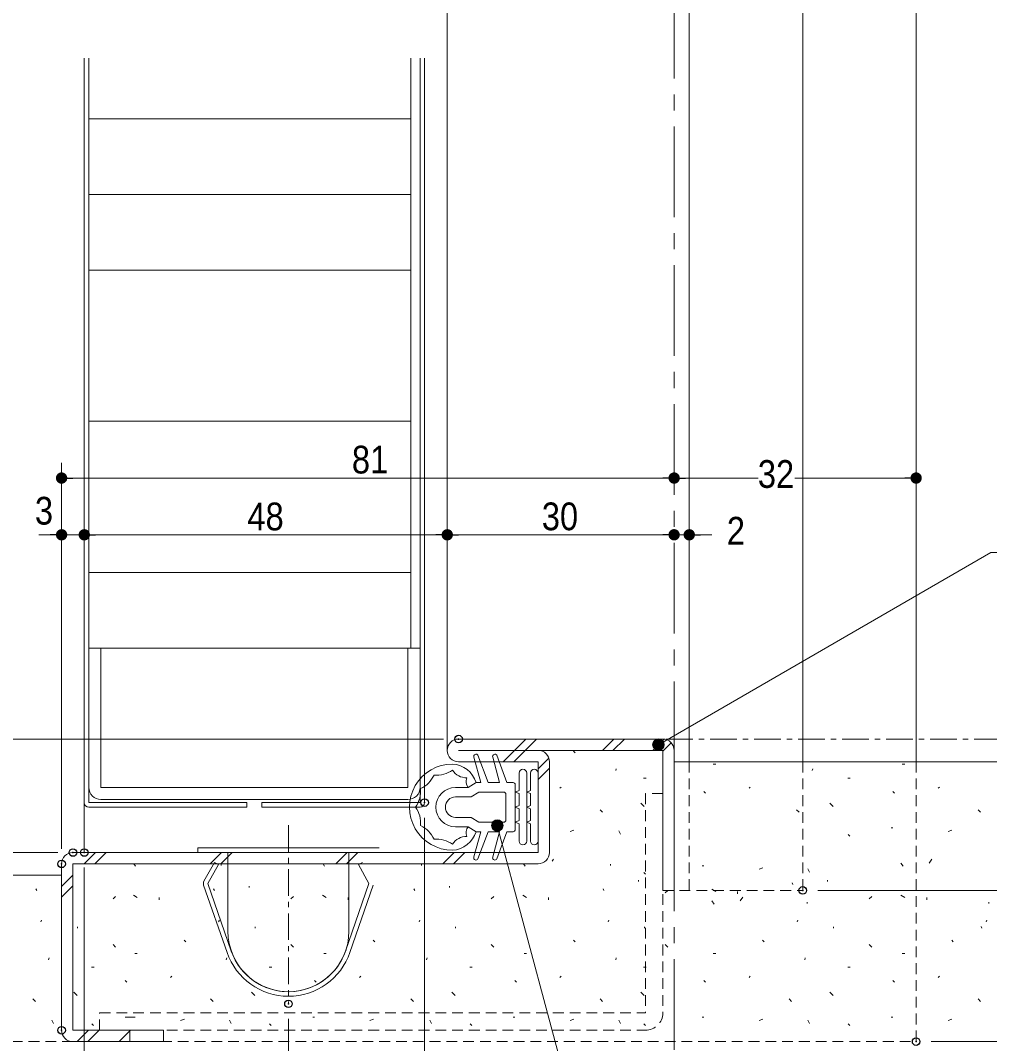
# Model space of a CAD drawing. Units: millimetres, scale not verified. Extents: x -606 to 606, y -304 to 304.
# Drawn here: x -232.2 to -104, y -159.2 to -24 of the extents above; entities that cross this region are included whole.
import ezdxf
from ezdxf.enums import TextEntityAlignment as Align

# ---------------------------------------------------------------- set-up
doc = ezdxf.new("R2010")
doc.units = ezdxf.units.MM
doc.header["$LTSCALE"] = 2
doc.header["$PDMODE"] = 32
doc.header["$PDSIZE"] = 1
for name, pattern in [('USER1', [9.172222, 5.997222, -1.058333, 1.058333, -1.058333]), ('USER2', [1.11, 0.71, -0.4]), ('USER3', [2.91, 1.76, -0.4, 0.35, -0.4])]:
    doc.linetypes.add(name, pattern=pattern)
for name, color, linetype, lineweight in [('0-0_2寸法-3', 7, 'Continuous', 15), ('0-2_3一般', 7, 'Continuous', 15), ('0-3_2寸法-1', 7, 'Continuous', 15), ('0-4_0', 7, 'Continuous', 25)]:
    doc.layers.add(name, color=color, linetype=linetype, lineweight=lineweight)
doc.layers.add('0-5_Defpoints', color=7, linetype='Continuous')
doc.styles.add('ＭＳ Ｐゴシック', font='')
doc.styles.get('ＭＳ Ｐゴシック').set_extended_font_data('MS PGothic')

# ---------------------------------------------------------------- blocks, each defined once
blk = doc.blocks.new('グループ-6')
at = {"layer": '0-2_3一般'}
for p, q in [((13.046, -242.83), (14.839, -249.5)), ((14.119, -242.299), (16.784, -249.5)), ((18.046, -242.83), (19.839, -249.5)), ((19.119, -242.299), (21.784, -249.5)), ((11.558, -250.8), (8.2, -250.8)), ((13.6, -249.5), (11.558, -250.8)), ((13.6, -249.5), (11.558, -250.8)), ((13.6, -249.5), (14.839, -249.5)), ((16.784, -249.5), (19.839, -249.5)), ((23.4, -249.5), (21.784, -249.5)), ((24, -261.9), (24, -250.1)), ((8.2, -253.3), (12.286, -253.3)), ((12.286, -253.3), (14.328, -252)), ((14.328, -252), (20.9, -252)), ((21.5, -252.6), (21.5, -259.4)), ((8.2, -258.7), (12.286, -258.7)), ((12.286, -258.7), (14.328, -260)), ((8.2, -261.2), (11.558, -261.2)), ((13.6, -262.5), (11.558, -261.2)), ((14.328, -260), (20.9, -260)), ((13.046, -269.171), (14.839, -262.5)), ((13.6, -262.5), (14.839, -262.5)), ((14.119, -269.701), (16.784, -262.5)), ((16.784, -262.5), (19.839, -262.5)), ((18.046, -269.171), (19.839, -262.5)), ((19.119, -269.701), (21.784, -262.5)), ((23.4, -262.5), (21.784, -262.5))]:
    blk.add_line(p, q, dxfattribs=at)
for centre, radius, start, end in [((13.6, -242.6), 0.6, 30.07777, 194.44281), ((18.6, -242.6), 0.6, 30.07777, 194.44281), ((7.4, -256), 11.4, 89.99997, 270), ((6.917, -251.583), 7, 17.31422, 86.03961), ((-4.009, -244.591), 7.135, 294.17587, 335.8241), ((3.224, -240.415), 7.135, 264.17587, 305.8241), ((11.171, -243.783), 4.479, 212.66135, 270.04329), ((13.206, -249.253), 2.26, 153.98499, 223.18031), ((-8.185, -251.824), 7.135, 324.17587, 5.8241), ((8.2, -256), 5.2, 90, 270), ((23.4, -250.1), 0.6, 0, 90), ((8.2, -256), 2.7, 90, 270), ((20.9, -252.6), 0.6, 0, 90), ((-8.185, -260.176), 7.135, 354.17587, 35.8241), ((20.9, -259.4), 0.6, 270, 0), ((-4.009, -267.409), 7.135, 24.17587, 65.8241), ((13.206, -262.747), 2.26, 136.81966, 206.01498), ((23.4, -261.9), 0.6, 270, 0), ((3.224, -271.585), 7.135, 54.17587, 95.8241), ((6.917, -260.417), 7, 273.96036, 342.68575), ((11.171, -268.217), 4.479, 89.95668, 147.33862), ((13.6, -269.4), 0.6, 165.55716, 329.9222), ((18.6, -269.4), 0.6, 165.55716, 329.9222)]:
    blk.add_arc(centre, radius, start, end, dxfattribs=at)
blk = doc.blocks.new('グループ-7')
at = {"layer": '0-2_3一般'}
for p, q in [((25, -251.566), (25, -247)), ((27, -247), (27, -265)), ((24, -252), (25, -251.566)), ((24, -252), (25, -252.434)), ((25, -255.566), (25, -252.434)), ((24, -256), (25, -255.566)), ((24, -256), (25, -256.434)), ((25, -259.566), (25, -256.434)), ((24, -260), (25, -259.566)), ((24, -260), (25, -260.434)), ((25, -265), (25, -260.434))]:
    blk.add_line(p, q, dxfattribs=at)
for centre, start, end in [((26, -247), 0, 179.99997), ((26, -265), 180, 0)]:
    blk.add_arc(centre, 1, start, end, dxfattribs=at)
blk = doc.blocks.new('グループ-8')
at = {"layer": '0-2_3一般'}
for p, q in [((28, -251.566), (28, -247)), ((30, -247), (30, -265)), ((27, -252), (28, -251.566)), ((27, -252), (28, -252.434)), ((28, -255.566), (28, -252.434)), ((27, -256), (28, -255.566)), ((27, -256), (28, -256.434)), ((28, -259.566), (28, -256.434)), ((27, -260), (28, -259.566)), ((27, -260), (28, -260.434)), ((28, -265), (28, -260.434))]:
    blk.add_line(p, q, dxfattribs=at)
for centre, start, end in [((29, -247), 0, 179.99997), ((29, -265), 180, 0)]:
    blk.add_arc(centre, 1, start, end, dxfattribs=at)
blk = doc.blocks.new('グループ-10')
at = {"layer": '0-2_3一般'}
for p, q in [((39.842, -241.612), (39.414, -241.184)), ((50.541, -246.332), (50.694, -245.874)), ((76.329, -244.657), (76.999, -244.657)), ((102.541, -246.332), (102.694, -245.874)), ((126.329, -244.657), (126.999, -244.657)), ((57.928, -248.341), (58.598, -248.341)), ((111.928, -248.341), (112.598, -248.341)), ((35.806, -251.02), (36.141, -250.685)), ((85.806, -251.02), (86.141, -250.685)), ((135.806, -251.02), (136.141, -250.685)), ((73.854, -251.866), (74.292, -252.305)), ((123.854, -251.866), (124.292, -252.305)), ((46.396, -256.692), (47.066, -257.361)), ((57.199, -254.934), (58.076, -255.811)), ((98.396, -256.692), (99.066, -257.361)), ((107.199, -254.934), (108.076, -255.811)), ((146.396, -256.692), (147.066, -257.361)), ((39.49, -262.072), (38.485, -262.407)), ((51.395, -262.287), (51.833, -263.163)), ((123.416, -261.508), (123.854, -261.508)), ((139.49, -262.072), (138.485, -262.407)), ((112.021, -263.262), (112.459, -263.7)), ((33.763, -270.327), (34.131, -269.775)), ((133.462, -270.779), (134.131, -269.775)), ((-76.859, -271), (-76.433, -271.64)), ((-53.798, -271.449), (-53.798, -271.114)), ((-26.859, -271), (-26.433, -271.64)), ((-0.798, -271.449), (-0.798, -271.114)), ((26.141, -271), (26.567, -271.64)), ((49.202, -271.449), (49.202, -271.114)), ((73.416, -271.508), (73.854, -271.508)), ((89.49, -272.072), (88.485, -272.407)), ((101.395, -272.287), (101.833, -273.163)), ((125.994, -270.779), (126.567, -271.64)), ((56.57, -275.321), (56.57, -275.656)), ((58.021, -273.262), (58.459, -273.7)), ((106.57, -275.321), (106.57, -275.656)), ((-102.807, -277.577), (-102.583, -278.026)), ((-55.807, -277.577), (-55.583, -278.026)), ((-46.43, -276.907), (-46.43, -277.242)), ((-2.807, -277.577), (-2.583, -278.026)), ((6.57, -276.907), (6.57, -277.242)), ((47.193, -277.577), (47.417, -278.026)), ((63.621, -278.67), (64.291, -278)), ((76.999, -278.335), (75.994, -277.665)), ((82.792, -278.335), (82.792, -278.925)), ((97.193, -275.991), (97.417, -276.44)), ((-82.379, -280.256), (-81.709, -279.587)), ((-76.001, -279.922), (-77.006, -279.252)), ((-70.208, -279.922), (-70.208, -280.511)), ((-35.379, -280.256), (-34.709, -279.587)), ((-26.001, -279.922), (-27.006, -279.252)), ((-20.208, -279.922), (-20.208, -280.511)), ((17.621, -280.256), (18.291, -279.587)), ((26.999, -279.922), (25.994, -279.252)), ((32.792, -279.922), (32.792, -280.511)), ((75.994, -280.779), (76.567, -281.64)), ((83.462, -280.779), (84.131, -279.775)), ((101.202, -281.449), (101.202, -281.114)), ((117.621, -280.256), (118.291, -279.587)), ((126.999, -279.922), (125.994, -279.252)), ((132.792, -279.922), (132.792, -280.511)), ((149.202, -281.449), (149.202, -281.114)), ((-101.468, -286.285), (-101.28, -285.91)), ((-54.468, -286.285), (-54.28, -285.91)), ((-1.468, -286.285), (-1.28, -285.91)), ((48.532, -286.285), (48.72, -285.91)), ((98.532, -286.285), (98.72, -285.91)), ((148.532, -286.285), (148.72, -285.91)), ((-91.833, -288.015), (-91.833, -287.68)), ((-44.833, -288.015), (-44.833, -287.68)), ((8.167, -288.015), (8.167, -287.68)), ((58.167, -288.015), (58.167, -287.68)), ((108.167, -288.015), (108.167, -287.68)), ((147.193, -287.577), (147.417, -288.026)), ((-63.158, -291.612), (-63.586, -291.184)), ((-13.158, -291.612), (-13.586, -291.184)), ((39.842, -291.612), (39.414, -291.184)), ((89.842, -291.612), (89.414, -291.184)), ((139.842, -291.612), (139.414, -291.184)), ((-82.379, -292.313), (-81.709, -292.983)), ((-76.671, -294.657), (-76.001, -294.657)), ((-35.379, -292.313), (-34.709, -292.983)), ((-26.671, -294.657), (-26.001, -294.657)), ((17.621, -292.313), (18.291, -292.983)), ((26.329, -294.657), (26.999, -294.657)), ((63.621, -292.313), (64.291, -292.983)), ((76.329, -294.657), (76.999, -294.657)), ((117.621, -292.313), (118.291, -292.983)), ((126.329, -294.657), (126.999, -294.657)), ((-99.459, -296.332), (-99.306, -295.874)), ((-52.459, -296.332), (-52.306, -295.874)), ((0.541, -296.332), (0.694, -295.874)), ((50.541, -296.332), (50.694, -295.874)), ((100.541, -296.332), (100.694, -295.874)), ((-88.072, -298.341), (-87.402, -298.341)), ((-41.072, -298.341), (-40.402, -298.341)), ((11.928, -298.341), (12.598, -298.341)), ((57.928, -298.341), (58.598, -298.341)), ((111.928, -298.341), (112.598, -298.341)), ((-79.146, -301.866), (-78.708, -302.305)), ((-67.194, -301.02), (-66.859, -300.685)), ((-29.146, -301.866), (-28.708, -302.305)), ((-17.194, -301.02), (-16.859, -300.685)), ((23.854, -301.866), (24.292, -302.305)), ((35.806, -301.02), (36.141, -300.685)), ((73.854, -301.866), (74.292, -302.305)), ((85.806, -301.02), (86.141, -300.685)), ((123.854, -301.866), (124.292, -302.305)), ((135.806, -301.02), (136.141, -300.685)), ((-92.801, -304.934), (-91.924, -305.811)), ((-45.801, -304.934), (-44.924, -305.811)), ((7.199, -304.934), (8.076, -305.811)), ((57.199, -304.934), (58.076, -305.811)), ((107.199, -304.934), (108.076, -305.811)), ((-103.604, -306.692), (-102.934, -307.361)), ((-56.604, -306.692), (-55.934, -307.361)), ((-3.604, -306.692), (-2.934, -307.361)), ((46.396, -306.692), (47.066, -307.361)), ((96.396, -306.692), (97.066, -307.361)), ((146.396, -306.692), (147.066, -307.361)), ((-98.605, -312.287), (-98.167, -313.163)), ((-87.979, -313.262), (-87.541, -313.7)), ((-76.584, -311.508), (-79.146, -311.508)), ((-63.51, -312.072), (-64.515, -312.407)), ((-51.605, -312.287), (-51.167, -313.163)), ((-40.979, -313.262), (-40.541, -313.7)), ((-29.584, -311.508), (-29.146, -311.508)), ((-13.51, -312.072), (-14.515, -312.407)), ((1.395, -312.287), (1.833, -313.163)), ((12.021, -313.262), (12.459, -313.7)), ((23.416, -311.508), (23.854, -311.508)), ((39.49, -312.072), (38.485, -312.407)), ((51.395, -312.287), (51.833, -313.163)), ((58.021, -313.262), (58.459, -313.7)), ((73.416, -311.508), (73.854, -311.508)), ((89.49, -312.072), (88.485, -312.407)), ((101.395, -312.287), (101.833, -313.163)), ((112.021, -313.262), (112.459, -313.7)), ((123.416, -311.508), (123.854, -311.508)), ((139.49, -312.072), (138.485, -312.407))]:
    blk.add_line(p, q, dxfattribs=at)
blk = doc.blocks.new('_Dot')
at = {"layer": '0-4_0'}
blk.add_line((-1, 0), (-2, 0), dxfattribs=at)
for points in [[(0, 0), (-1, 0), (-0.992, 0.125)], [(0, 0), (-0.992, -0.125), (-1, 0)], [(0, 0), (-0.992, 0.125), (-0.969, 0.249)], [(0, 0), (-0.969, -0.249), (-0.992, -0.125)], [(0, 0), (-0.969, 0.249), (-0.93, 0.368)], [(0, 0), (-0.93, -0.368), (-0.969, -0.249)], [(0, 0), (-0.93, 0.368), (-0.876, 0.482)], [(0, 0), (-0.876, -0.482), (-0.93, -0.368)], [(0, 0), (-0.876, 0.482), (-0.809, 0.588)], [(0, 0), (-0.809, -0.588), (-0.876, -0.482)], [(0, 0), (-0.809, 0.588), (-0.729, 0.685)], [(0, 0), (-0.729, -0.685), (-0.809, -0.588)], [(0, 0), (-0.729, 0.685), (-0.637, 0.771)], [(0, 0), (-0.637, -0.771), (-0.729, -0.685)], [(0, 0), (-0.637, 0.771), (-0.536, 0.844)], [(0, 0), (-0.536, -0.844), (-0.637, -0.771)], [(0, 0), (-0.536, 0.844), (-0.426, 0.905)], [(0, 0), (-0.426, -0.905), (-0.536, -0.844)], [(0, 0), (-0.426, 0.905), (-0.309, 0.951)], [(0, 0), (-0.309, -0.951), (-0.426, -0.905)], [(0, 0), (-0.309, 0.951), (-0.187, 0.982)], [(0, 0), (-0.187, -0.982), (-0.309, -0.951)], [(0, 0), (-0.187, 0.982), (-0.063, 0.998)], [(0, 0), (-0.063, -0.998), (-0.187, -0.982)], [(0, 0), (-0.063, 0.998), (0.063, 0.998)], [(0, 0), (0.063, -0.998), (-0.063, -0.998)], [(0, 0), (0.063, 0.998), (0.187, 0.982)], [(0, 0), (0.187, 0.982), (0.309, 0.951)], [(0, 0), (0.309, 0.951), (0.426, 0.905)], [(0, 0), (0.426, 0.905), (0.536, 0.844)], [(0, 0), (0.536, 0.844), (0.637, 0.771)], [(0, 0), (0.637, 0.771), (0.729, 0.685)], [(0, 0), (0.729, 0.685), (0.809, 0.588)], [(0, 0), (0.809, 0.588), (0.876, 0.482)], [(0, 0), (0.876, 0.482), (0.93, 0.368)], [(0, 0), (0.93, 0.368), (0.969, 0.249)], [(0, 0), (0.969, 0.249), (0.992, 0.125)], [(0, 0), (0.992, 0.125), (1, 0)], [(0, 0), (0.187, -0.982), (0.063, -0.998)], [(0, 0), (0.309, -0.951), (0.187, -0.982)], [(0, 0), (0.426, -0.905), (0.309, -0.951)], [(0, 0), (0.536, -0.844), (0.426, -0.905)], [(0, 0), (0.637, -0.771), (0.536, -0.844)], [(0, 0), (0.729, -0.685), (0.637, -0.771)], [(0, 0), (0.809, -0.588), (0.729, -0.685)], [(0, 0), (0.876, -0.482), (0.809, -0.588)], [(0, 0), (0.93, -0.368), (0.876, -0.482)], [(0, 0), (0.969, -0.249), (0.93, -0.368)], [(0, 0), (0.992, -0.125), (0.969, -0.249)], [(0, 0), (1, 0), (0.992, -0.125)]]:
    blk.add_solid(points, dxfattribs=at)

msp = doc.modelspace()

# ---------------------------------------------------------------- hatches: boundary and pattern name
at = {"layer": '0-0_2寸法-3'}
for points in [[(-147.065, -119.75, 1), (-148.591, -119.75, 1)], [(-168.367, -130.432, 1), (-169.892, -130.432, 1)]]:
    msp.add_hatch(color=256, dxfattribs=at).paths.add_polyline_path(points)

# ---------------------------------------------------------------- linework, layer by layer
for points in [[(-147.828, -119.75), (-103.85, -94.359), (-70.821, -94.359)], [(-169.13, -130.432), (-147.743, -210.248), (-110.258, -210.248)]]:
    msp.add_lwpolyline(points, dxfattribs=at)
for centre in [(-147.828, -119.75), (-169.13, -130.432)]:
    msp.add_circle(centre, 0.763, dxfattribs=at)
at = {"layer": '0-2_3一般', "linetype": 'USER1'}
msp.add_line((-145.75, -196.775), (-145.75, 236.484), dxfattribs=at)
at = {"layer": '0-2_3一般'}
for p, q in [((-128.75, 75), (-128.75, -122)), ((-113.75, -122), (-113.75, 72)), ((-175.75, 63.6), (-175.75, -120.5)), ((-143.75, 63.6), (-143.75, -122)), ((-223.75, -127.4), (-223.75, -29)), ((-223.15, -29), (-223.15, -127.4)), ((-180.55, -107), (-180.55, -29)), ((-179.35, -127.4), (-179.35, -29)), ((-178.75, -127.4), (-178.75, -29)), ((-223.15, -37), (-180.55, -37)), ((-223.15, -47), (-180.55, -47)), ((-223.15, -57), (-180.55, -57)), ((-223.15, -77), (-180.55, -77)), ((-223.15, -97), (-180.55, -97)), ((-223.15, -107), (-180.55, -107)), ((-179.35, -107), (-180.95, -107)), ((-147.25, -119), (-174.25, -119)), ((-165.362, -119), (-168.362, -122)), ((-163.948, -119), (-166.948, -122)), ((-153.727, -119.007), (-155.22, -120.5)), ((-152.306, -119), (-153.839, -120.533)), ((-147.078, -119), (-148.578, -120.5)), ((-146.147, -119.483), (-147.25, -120.586)), ((-147.25, -120.5), (-174.25, -120.5)), ((-162.334, -121.506), (-163.75, -122.922)), ((-147.25, -139), (-147.25, -120.5)), ((-145.75, -120.5), (-145.75, -139)), ((-174.25, -122), (-163.75, -122)), ((-163.75, -134), (-163.75, -122)), ((-162.25, -122.836), (-163.75, -124.336)), ((-162.25, -134), (-162.25, -122)), ((-145.75, -122), (15.598, -122)), ((-221.55, -127), (-180.95, -127)), ((-223.75, -127.4), (-223.75, -134)), ((-223.15, -127.4), (-202.25, -127.4)), ((-223.15, -128), (-202.25, -128)), ((-202.25, -128), (-202.25, -127.4)), ((-200.25, -128), (-200.25, -127.4)), ((-200.25, -127.4), (-179.35, -127.4)), ((-179.35, -128), (-200.25, -128)), ((-208.75, -133.4), (-184.75, -133.4)), ((-208.75, -134), (-208.75, -133.4)), ((-163.75, -134), (-225.25, -134)), ((-222.254, -134), (-223.754, -135.5)), ((-220.84, -134), (-222.34, -135.5)), ((-208.75, -134), (-184.75, -134)), ((-205.612, -134), (-207.112, -135.5)), ((-204.198, -134), (-205.698, -135.5)), ((-204.75, -144.4), (-204.75, -134)), ((-188.97, -134), (-190.47, -135.5)), ((-187.556, -134), (-189.056, -135.5)), ((-188.75, -144.4), (-188.75, -134)), ((-174.828, -134), (-176.328, -135.5)), ((-173.414, -134), (-174.914, -135.5)), ((-226.75, -135.5), (-226.75, -157.5)), ((-225.25, -135.5), (-163.75, -135.5)), ((-225.25, -157.5), (-225.25, -135.5)), ((-207.924, -137.808), (-206.524, -135.3)), ((-207.4, -138.1), (-206, -135.593)), ((-206, -135.593), (-206.524, -135.3)), ((-226.75, -137), (-331.649, -137)), ((-225.25, -136.996), (-226.75, -138.496)), ((-225.25, -138.41), (-226.75, -139.91)), ((-207.967, -138.297), (-204.876, -147.216)), ((-207.4, -138.1), (-204.309, -147.02)), ((-186.1, -138.1), (-189.191, -147.02)), ((-185.533, -138.297), (-188.624, -147.216)), ((-147.25, -139), (-145.75, -139)), ((-223.198, -157.5), (-224.698, -159)), ((-221.784, -157.5), (-223.284, -159)), ((-217.625, -157.5), (-219.125, -159)), ((-217.71, -157.5), (-217.71, -159)), ((-225.25, -159), (-213.253, -159))]:
    msp.add_line(p, q, dxfattribs=at)
at = {"layer": '0-2_3一般', "linetype": 'USER3'}
for p, q in [((-170.078, -119), (15.598, -119)), ((-196.75, -130.4), (-196.75, -154))]:
    msp.add_line(p, q, dxfattribs=at)
at = {"layer": '0-2_3一般', "linetype": 'USER2'}
for p, q in [((-143.75, -122), (-143.75, -139)), ((-128.75, -122), (-128.75, -139)), ((-113.75, -122), (-113.75, -159)), ((-147.25, -126.196), (-147.25, -155.2)), ((-147.25, -139), (-128.75, -139)), ((-221.716, -157.5), (-221.716, -155.2)), ((-221.716, -155.2), (-149.55, -155.2)), ((-221.716, -157.5), (-149.55, -157.5)), ((-225.25, -159), (-258.75, -159)), ((-224.698, -159), (-113.75, -159))]:
    msp.add_line(p, q, dxfattribs=at)
at = {"layer": '0-2_3一般'}
for points in [[(-221.55, -125.4), (-221.55, -107), (-223.15, -107)], [(-221.55, -125.4), (-180.95, -125.4), (-180.95, -107)], [(-186.1, -138.1), (-187.5, -135.593), (-186.976, -135.3)], [(-225.25, -157.5), (-213.253, -157.5), (-213.253, -159)]]:
    msp.add_lwpolyline(points, dxfattribs=at)
at = {"layer": '0-2_3一般', "linetype": 'USER2'}
msp.add_lwpolyline([(-147.25, -126.196), (-149.55, -126.196), (-149.55, -155.2)], dxfattribs=at)
at = {"layer": '0-2_3一般'}
for centre, radius, start, end in [((-174.25, -120.5), 1.5, 90, 270), ((-147.25, -120.5), 1.5, 0, 90), ((-163.75, -122), 1.5, 0, 90), ((-221.55, -125.4), 1.6, 180, 269.99998), ((-180.95, -125.4), 1.6, 269.99998, 0), ((-223.15, -127.4), 0.6, 180, 270), ((-179.35, -127.4), 0.6, 270, 0), ((-225.25, -135.5), 1.5, 90, 180), ((-163.75, -134), 1.5, 270, 0), ((-207.4, -138.1), 0.6, 150.82374, 199.11356), ((-196.75, -144.4), 8, 180, 0), ((-196.75, -144.4), 8.6, 199.11356, 340.88644), ((-196.75, -144.4), 8, 199.11356, 342.02015), ((-225.25, -157.5), 1.5, 180, 270)]:
    msp.add_arc(centre, radius, start, end, dxfattribs=at)
at = {"layer": '0-2_3一般', "linetype": 'USER2'}
msp.add_arc((-149.55, -155.2), 2.3, 270, 0, dxfattribs=at)
at = {"layer": '0-3_2寸法-1'}
for p, q in [((-226.75, -90), (-226.75, -82.5)), ((-145.75, -82.5), (-145.73, -82.5)), ((-145.75, -82.5), (-145.73, -82.5)), ((-113.75, -82.5), (-113.73, -82.5)), ((-225.249, -84.5), (-147.251, -84.5)), ((-144.249, -84.5), (-134.63, -84.5)), ((-115.251, -84.5), (-129.809, -84.5)), ((-226.75, -133.5), (-226.75, -90)), ((-223.75, -90), (-223.73, -90)), ((-223.75, -90), (-223.73, -90)), ((-175.75, -90), (-175.73, -90)), ((-175.75, -90), (-175.73, -90)), ((-145.75, -90), (-145.73, -90)), ((-145.75, -90), (-145.73, -90)), ((-143.75, -90), (-143.73, -90)), ((-228.251, -92), (-229.751, -92)), ((-223.75, -92), (-226.75, -92)), ((-222.249, -92), (-220.749, -92)), ((-222.249, -92), (-177.251, -92)), ((-147.251, -92), (-174.249, -92)), ((-147.251, -92), (-148.751, -92)), ((-145.75, -92), (-143.75, -92)), ((-142.249, -92), (-140.749, -92)), ((-176.25, -119), (-290.75, -119)), ((-178.75, -129.4), (-178.75, -212.248)), ((-227.25, -134), (-290.75, -134)), ((-227.25, -134), (-290.75, -134)), ((-223.75, -136), (-223.75, -212.248)), ((-223.75, -136), (-223.75, -212.248)), ((-126.75, -139), (-51.25, -139)), ((-196.75, -156), (-196.75, -212.248)), ((-196.75, -156), (-196.75, -212.248)), ((-111.75, -159), (-43.75, -159))]:
    msp.add_line(p, q, dxfattribs=at)
at = {"layer": '0-5_Defpoints'}
for p in [(-145.75, -84.5), (-113.75, -84.5), (-226.75, -92), (-223.75, -92), (-175.75, -92), (-145.75, -92), (-143.75, -92), (-174.25, -119), (-178.75, -127.4), (-225.25, -134), (-223.75, -134), (-226.75, -135.5), (-128.75, -139), (-196.75, -154), (-226.75, -157.5), (-113.75, -159)]:
    msp.add_point(p, dxfattribs=at)

# ---------------------------------------------------------------- block references
at = {"layer": '0-2_3一般', "xscale": 0.5, "yscale": 0.5}
for name in ['グループ-10', 'グループ-6', 'グループ-7', 'グループ-8']:
    msp.add_blockref(name, (-178.75, 0), dxfattribs=at)
at = {"layer": '0-3_2寸法-1', "xscale": 0.7503418, "yscale": 0.7503418, "rotation": 180}
for p in [(-226.75, -84.5), (-145.75, -84.5), (-223.75, -92), (-223.75, -92), (-175.75, -92), (-143.75, -92)]:
    msp.add_blockref('_Dot', p, dxfattribs=at)
at = {"layer": '0-3_2寸法-1', "xscale": 0.7503418, "yscale": 0.7503418}
for p in [(-145.75, -84.5), (-113.75, -84.5), (-226.75, -92), (-175.75, -92), (-145.75, -92), (-145.75, -92)]:
    msp.add_blockref('_Dot', p, dxfattribs=at)

# ---------------------------------------------------------------- texts
at = {"layer": '0-3_2寸法-1', "style": 'ＭＳ Ｐゴシック', "width": 0.9}
for s, p in [('81', (-188.363, -84.996)), ('32', (-134.679, -86.897)), ('3', (-230.28, -91.752)), ('48', (-202.18, -92.506)), ('30', (-163.248, -92.496)), ('2', (-138.78, -94.397))]:
    msp.add_text(s, height=3.666, dxfattribs=at).set_placement(p, align=Align.BOTTOM_LEFT)

doc.saveas('drawing.dxf')
